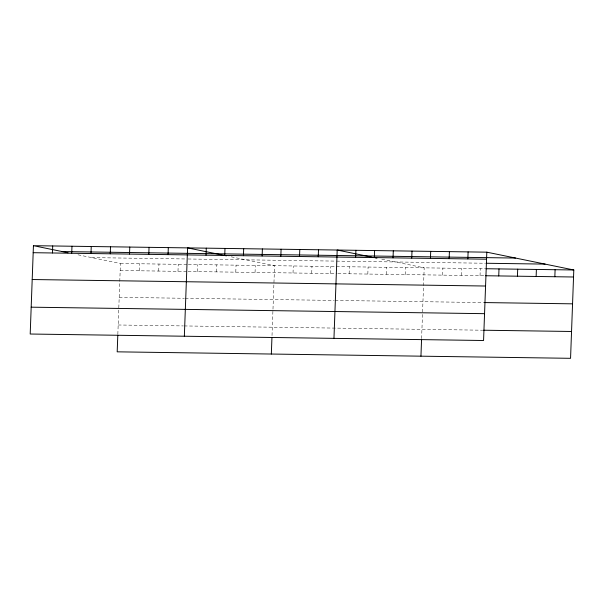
<?xml version="1.0" encoding="UTF-8"?>
<svg xmlns="http://www.w3.org/2000/svg" width="604" height="604" viewBox="0 0 604 604"><rect width="100%" height="100%" fill="white"/><g stroke="black" fill="none" stroke-linecap="round" stroke-linejoin="round"><path stroke-width="0.45" stroke-dasharray="3.02 2.27" d="M117.84 334.246L120.43 263.495L76.512 254.503M139.441 270.788L139.698 263.767M158.709 271.06L158.973 264.046M177.984 271.339L178.24 264.318M197.251 271.611L197.508 264.597M216.519 271.891L216.776 264.869M235.787 272.162L236.043 265.148M255.054 272.442L255.311 265.428M272.019 335.53L274.578 265.7L228.969 256.36M293.023 272.985L293.28 265.971M311.724 273.25L311.981 266.236M330.426 273.521L330.682 266.5M349.127 273.786L349.384 266.772M367.828 274.057L368.085 267.036M386.53 274.322L386.786 267.308M405.231 274.594L405.488 267.572M421.592 338.595L424.189 267.844L381.116 259.025M442.634 275.13L442.891 268.108M461.335 275.394L461.592 268.38M480.037 275.666L480.293 268.644M91.725 257.614L185.315 258.957M188.063 258.995L335.635 261.109M336.571 261.124L485.246 263.246M120.43 263.495L187.414 264.454M188.327 264.469L484.967 268.712M120.173 270.509L187.157 271.468M188.071 271.483L336.972 273.612M337.908 273.627L484.71 275.726M119.192 297.342L184.333 298.278M185.254 298.293L334.118 300.422M335.054 300.437L483.729 302.566M118.18 324.99L183.322 325.926M184.243 325.941L482.717 330.214"/><path stroke-width="0.91" d="M33.439 245.685L30.2 334.02L483.57 340.505L486.809 252.17L33.439 245.685L68.063 252.774M52.45 252.978L52.707 245.956M71.717 253.25L71.974 246.236M90.985 253.529L91.242 246.507M110.253 253.801L110.509 246.787M117.803 335.175L117.191 351.83L570.561 358.315L573.8 269.98L486.809 252.17M129.52 254.08L129.777 247.059M148.788 254.352L149.045 247.338M168.055 254.631L168.312 247.61M184.348 336.224L187.587 247.889L226.432 255.839M206.024 255.175L206.289 248.153M224.726 255.439L224.99 248.425M243.427 255.711L243.691 248.689M262.128 255.975L262.393 248.961M271.339 354.035L271.951 337.379M280.83 256.247L281.094 249.226M299.531 256.511L299.795 249.497M318.233 256.783L318.497 249.762M333.959 338.368L337.198 250.033L371.815 257.123M355.635 257.319L355.899 250.298M374.337 257.583L374.601 250.569M393.038 257.848L393.302 250.834M411.739 258.119L412.004 251.098M420.95 356.179L421.562 339.524M430.448 258.384L430.705 251.37M449.149 258.655L449.406 251.634M467.851 258.92L468.108 251.906M498.738 275.93L498.995 268.916M517.439 276.202L517.696 269.18M536.141 276.466L536.397 269.452M554.842 276.73L555.099 269.716M62.144 251.558L515.514 258.051M33.182 252.698L486.552 259.192M486.182 263.261L545.095 264.107M485.903 268.727L573.8 269.98M485.646 275.741L573.543 277.002M32.201 279.531L485.563 286.024M484.665 302.574L572.562 303.835M31.181 307.179L484.551 313.672M483.645 330.222L571.543 331.483M375.197 257.81L376.888 258.157"/></g></svg>
